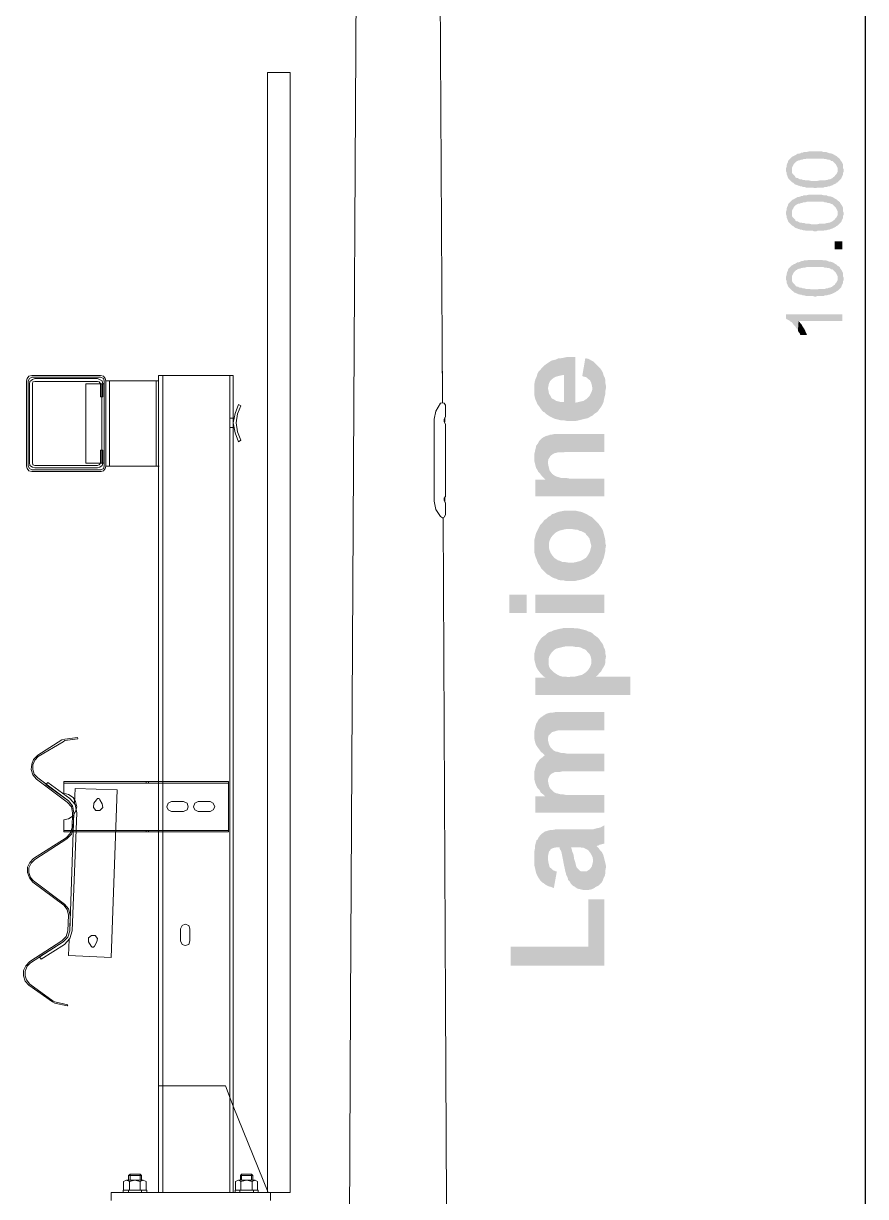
# Model space of a CAD drawing. Header units: millimetres. Extents: x 0.3 to 47.5, y 0.1 to 28.
# Drawn here: x 33.847 to 35.031, y 2.464 to 4.113 of the extents above; entities that cross this region are included whole.
import ezdxf

# ---------------------------------------------------------------- set-up
doc = ezdxf.new("R2010")
doc.units = ezdxf.units.MM
doc.layers.add('PDF _Geometria', color=7, linetype='Continuous')
doc.layers.add('PDF _Riempimenti solidi', color=7, linetype='Continuous')

msp = doc.modelspace()

# ---------------------------------------------------------------- hatches: boundary and pattern name
at = {"layer": 'PDF _Riempimenti solidi', "transparency": 33554559}
for points in [[(34.9192, 3.9074), (34.9192, 3.9049), (34.92, 3.9032), (34.92, 3.9007), (34.9208, 3.8991), (34.9217, 3.8966), (34.9225, 3.8949), (34.9242, 3.8932), (34.9258, 3.8916), (34.9275, 3.8899), (34.9275, 3.9107), (34.9292, 3.9141), (34.93, 3.9157), (34.9317, 3.9174), (34.9333, 3.9191), (34.9342, 3.9191), (34.935, 3.9199), (34.9367, 3.9207), (34.9383, 3.9207), (34.94, 3.9216), (34.9417, 3.9216), (34.9433, 3.9224), (34.9458, 3.9224), (34.9483, 3.9232), (34.9717, 3.9232), (34.9733, 3.9224), (34.9758, 3.9224), (34.9775, 3.9216), (34.98, 3.9216), (34.9817, 3.9207), (34.9825, 3.9199), (34.9842, 3.9199), (34.985, 3.9191), (34.9875, 3.9166), (34.9892, 3.9149), (34.99, 3.9132), (34.9917, 3.9099), (34.9917, 3.9074), (34.9925, 3.8907), (34.995, 3.8932), (34.9967, 3.8949), (34.9975, 3.8974), (34.9983, 3.8991), (34.9992, 3.9007), (34.9992, 3.9032), (35, 3.9049), (35, 3.9082), (34.9992, 3.9099), (34.9992, 3.9149), (34.9983, 3.9166), (34.9975, 3.9182), (34.9958, 3.9207), (34.995, 3.9216), (34.995, 3.9224), (34.9933, 3.9241), (34.9917, 3.9249), (34.99, 3.9266), (34.9883, 3.9274), (34.9858, 3.9291), (34.9842, 3.9299), (34.9817, 3.9307), (34.98, 3.9307), (34.9775, 3.9316), (34.9758, 3.9324), (34.9717, 3.9324), (34.9692, 3.9332), (34.9508, 3.9332), (34.9483, 3.9324), (34.9442, 3.9324), (34.9425, 3.9316), (34.9408, 3.9316), (34.9392, 3.9307), (34.9367, 3.9299), (34.935, 3.9299), (34.9325, 3.9282), (34.9308, 3.9274), (34.9292, 3.9266), (34.9275, 3.9257), (34.9258, 3.9241), (34.9225, 3.9207), (34.9217, 3.9191), (34.9217, 3.9182), (34.9208, 3.9166), (34.92, 3.9141), (34.92, 3.9124), (34.9192, 3.9099)], [(34.9275, 3.8899), (34.9292, 3.8891), (34.9308, 3.8874), (34.9325, 3.8866), (34.935, 3.8857), (34.9367, 3.8849), (34.9375, 3.8849), (34.9392, 3.8841), (34.9408, 3.8841), (34.9433, 3.8832), (34.945, 3.8832), (34.9475, 3.8824), (34.9567, 3.8824), (34.9592, 3.8816), (34.9608, 3.8816), (34.9633, 3.8824), (34.9717, 3.8824), (34.9733, 3.8832), (34.9758, 3.8832), (34.9783, 3.8841), (34.98, 3.8841), (34.9817, 3.8849), (34.9842, 3.8857), (34.9858, 3.8866), (34.9875, 3.8874), (34.9892, 3.8882), (34.99, 3.8891), (34.9917, 3.8899), (34.9925, 3.8907), (34.9917, 3.9074), (34.9917, 3.9049), (34.99, 3.9016), (34.9883, 3.8999), (34.9875, 3.8982), (34.985, 3.8966), (34.9842, 3.8957), (34.9825, 3.8949), (34.9808, 3.8941), (34.9792, 3.8941), (34.9775, 3.8932), (34.9758, 3.8932), (34.9733, 3.8924), (34.9658, 3.8924), (34.9625, 3.8916), (34.955, 3.8916), (34.9517, 3.8924), (34.9467, 3.8924), (34.945, 3.8932), (34.9425, 3.8932), (34.9408, 3.8941), (34.9383, 3.8941), (34.9367, 3.8949), (34.9358, 3.8957), (34.9342, 3.8957), (34.9325, 3.8966), (34.9317, 3.8982), (34.93, 3.8999), (34.9283, 3.9016), (34.9275, 3.9032), (34.9275, 3.9074)], [(34.9192, 3.8466), (34.9192, 3.8441), (34.92, 3.8424), (34.92, 3.8399), (34.9208, 3.8382), (34.9217, 3.8357), (34.9225, 3.8341), (34.9242, 3.8324), (34.9258, 3.8307), (34.9275, 3.8291), (34.9275, 3.8499), (34.9283, 3.8516), (34.9292, 3.8532), (34.93, 3.8549), (34.9317, 3.8566), (34.9333, 3.8582), (34.9342, 3.8582), (34.935, 3.8591), (34.9367, 3.8599), (34.9383, 3.8599), (34.94, 3.8607), (34.9417, 3.8607), (34.9433, 3.8616), (34.9458, 3.8616), (34.9483, 3.8624), (34.9717, 3.8624), (34.9733, 3.8616), (34.9758, 3.8616), (34.9775, 3.8607), (34.98, 3.8607), (34.9817, 3.8599), (34.9825, 3.8591), (34.9842, 3.8591), (34.985, 3.8582), (34.9875, 3.8557), (34.9892, 3.8541), (34.99, 3.8524), (34.9908, 3.8507), (34.9917, 3.8491), (34.9917, 3.8466), (34.9925, 3.8299), (34.9942, 3.8316), (34.995, 3.8324), (34.9967, 3.8341), (34.9975, 3.8366), (34.9983, 3.8382), (34.9992, 3.8399), (34.9992, 3.8424), (35, 3.8441), (35, 3.8474), (34.9992, 3.8491), (34.9992, 3.8541), (34.9983, 3.8557), (34.9975, 3.8574), (34.9958, 3.8599), (34.995, 3.8607), (34.995, 3.8616), (34.9933, 3.8632), (34.9917, 3.8641), (34.99, 3.8657), (34.9883, 3.8666), (34.9858, 3.8682), (34.9842, 3.8691), (34.9817, 3.8699), (34.98, 3.8699), (34.9775, 3.8707), (34.9758, 3.8716), (34.9717, 3.8716), (34.9692, 3.8724), (34.9508, 3.8724), (34.9483, 3.8716), (34.9442, 3.8716), (34.9425, 3.8707), (34.9408, 3.8707), (34.9392, 3.8699), (34.9367, 3.8691), (34.935, 3.8691), (34.9325, 3.8674), (34.9308, 3.8666), (34.9292, 3.8657), (34.9275, 3.8649), (34.9258, 3.8632), (34.9225, 3.8599), (34.9217, 3.8582), (34.9217, 3.8574), (34.9208, 3.8557), (34.92, 3.8532), (34.92, 3.8516), (34.9192, 3.8491)], [(34.9275, 3.8291), (34.9292, 3.8282), (34.9308, 3.8266), (34.9325, 3.8257), (34.935, 3.8249), (34.9367, 3.8241), (34.9375, 3.8241), (34.9392, 3.8232), (34.9408, 3.8232), (34.9433, 3.8224), (34.945, 3.8224), (34.9475, 3.8216), (34.9567, 3.8216), (34.9592, 3.8207), (34.9608, 3.8207), (34.9633, 3.8216), (34.9717, 3.8216), (34.9733, 3.8224), (34.9758, 3.8224), (34.9783, 3.8232), (34.98, 3.8232), (34.9817, 3.8241), (34.9842, 3.8249), (34.9858, 3.8257), (34.9875, 3.8266), (34.9892, 3.8274), (34.99, 3.8282), (34.9917, 3.8291), (34.9925, 3.8299), (34.9917, 3.8466), (34.9917, 3.8441), (34.99, 3.8407), (34.9883, 3.8391), (34.9875, 3.8374), (34.985, 3.8357), (34.9842, 3.8349), (34.9825, 3.8341), (34.9808, 3.8332), (34.9792, 3.8332), (34.9775, 3.8324), (34.9758, 3.8324), (34.9733, 3.8316), (34.9658, 3.8316), (34.9625, 3.8307), (34.955, 3.8307), (34.9517, 3.8316), (34.9467, 3.8316), (34.945, 3.8324), (34.9425, 3.8324), (34.9408, 3.8332), (34.9383, 3.8332), (34.9367, 3.8341), (34.9358, 3.8349), (34.9342, 3.8349), (34.9325, 3.8357), (34.9317, 3.8374), (34.93, 3.8391), (34.9283, 3.8407), (34.9275, 3.8424), (34.9275, 3.8466)], [(34.9192, 3.7549), (34.9192, 3.7524), (34.92, 3.7507), (34.92, 3.7482), (34.9208, 3.7466), (34.9217, 3.7441), (34.9225, 3.7424), (34.9258, 3.7391), (34.9275, 3.7374), (34.9275, 3.7582), (34.9292, 3.7616), (34.93, 3.7632), (34.9317, 3.7649), (34.9333, 3.7666), (34.9342, 3.7666), (34.935, 3.7674), (34.9367, 3.7682), (34.9383, 3.7682), (34.94, 3.7691), (34.9417, 3.7691), (34.9433, 3.7699), (34.9458, 3.7699), (34.9483, 3.7707), (34.9717, 3.7707), (34.9733, 3.7699), (34.9758, 3.7699), (34.9775, 3.7691), (34.98, 3.7691), (34.9817, 3.7682), (34.9825, 3.7674), (34.9842, 3.7674), (34.985, 3.7666), (34.9875, 3.7641), (34.9892, 3.7624), (34.9917, 3.7574), (34.9917, 3.7549), (34.9925, 3.7382), (34.995, 3.7407), (34.9967, 3.7424), (34.9975, 3.7449), (34.9983, 3.7466), (34.9992, 3.7482), (34.9992, 3.7507), (35, 3.7524), (35, 3.7557), (34.9992, 3.7574), (34.9992, 3.7624), (34.9983, 3.7641), (34.9975, 3.7657), (34.9958, 3.7682), (34.995, 3.7691), (34.995, 3.7699), (34.9933, 3.7716), (34.9917, 3.7724), (34.99, 3.7741), (34.9883, 3.7749), (34.9858, 3.7766), (34.9842, 3.7774), (34.9817, 3.7782), (34.98, 3.7782), (34.9775, 3.7791), (34.9758, 3.7799), (34.9717, 3.7799), (34.9692, 3.7807), (34.9508, 3.7807), (34.9483, 3.7799), (34.9442, 3.7799), (34.9425, 3.7791), (34.9408, 3.7791), (34.9392, 3.7782), (34.9367, 3.7774), (34.935, 3.7774), (34.9325, 3.7757), (34.9308, 3.7749), (34.9292, 3.7741), (34.9275, 3.7732), (34.9258, 3.7716), (34.9242, 3.7699), (34.9225, 3.7682), (34.9217, 3.7666), (34.9217, 3.7657), (34.9208, 3.7641), (34.92, 3.7616), (34.92, 3.7599), (34.9192, 3.7574)], [(34.9275, 3.7374), (34.9292, 3.7366), (34.9308, 3.7349), (34.9325, 3.7341), (34.935, 3.7332), (34.9367, 3.7324), (34.9375, 3.7324), (34.9392, 3.7316), (34.9408, 3.7316), (34.9433, 3.7307), (34.945, 3.7307), (34.9475, 3.7299), (34.9567, 3.7299), (34.9592, 3.7291), (34.9608, 3.7291), (34.9633, 3.7299), (34.9717, 3.7299), (34.9733, 3.7307), (34.9758, 3.7307), (34.9783, 3.7316), (34.98, 3.7316), (34.9817, 3.7324), (34.9842, 3.7332), (34.9858, 3.7341), (34.9875, 3.7349), (34.9892, 3.7357), (34.99, 3.7366), (34.9917, 3.7374), (34.9925, 3.7382), (34.9917, 3.7549), (34.9917, 3.7524), (34.99, 3.7491), (34.9883, 3.7474), (34.9875, 3.7457), (34.985, 3.7441), (34.9842, 3.7432), (34.9825, 3.7424), (34.9808, 3.7416), (34.9792, 3.7416), (34.9775, 3.7407), (34.9758, 3.7407), (34.9733, 3.7399), (34.9658, 3.7399), (34.9625, 3.7391), (34.955, 3.7391), (34.9517, 3.7399), (34.9467, 3.7399), (34.945, 3.7407), (34.9425, 3.7407), (34.9408, 3.7416), (34.9383, 3.7416), (34.9367, 3.7424), (34.9358, 3.7432), (34.9342, 3.7432), (34.9325, 3.7441), (34.9317, 3.7457), (34.93, 3.7474), (34.9283, 3.7491), (34.9275, 3.7507), (34.9275, 3.7549)], [(34.9192, 3.7041), (34.9192, 3.6982), (34.92, 3.6974), (34.9217, 3.6966), (34.9233, 3.6957), (34.925, 3.6941), (34.9267, 3.6932), (34.9283, 3.6916), (34.93, 3.6891), (34.9325, 3.6866), (34.9333, 3.6849), (34.935, 3.6832), (34.9358, 3.6816), (34.9367, 3.6949), (34.9983, 3.6949), (34.9983, 3.7041)], [(34.9358, 3.6816), (34.9367, 3.6791), (34.9383, 3.6774), (34.9392, 3.6749), (34.9483, 3.6749), (34.9483, 3.6757), (34.9475, 3.6774), (34.9467, 3.6791), (34.9458, 3.6816), (34.945, 3.6832), (34.9433, 3.6857), (34.9417, 3.6882), (34.9408, 3.6899), (34.9392, 3.6916), (34.9383, 3.6932), (34.9367, 3.6949)], [(34.565, 3.5982), (34.565, 3.5916), (34.5658, 3.5874), (34.5667, 3.5841), (34.5683, 3.5807), (34.5692, 3.5782), (34.5717, 3.5749), (34.5733, 3.5724), (34.5758, 3.5691), (34.5783, 3.5666), (34.5792, 3.5666), (34.5817, 3.5641), (34.5842, 3.5624), (34.5842, 3.5999), (34.585, 3.6041), (34.5858, 3.6074), (34.5875, 3.6107), (34.59, 3.6132), (34.5925, 3.6149), (34.5958, 3.6166), (34.6025, 3.6182), (34.6067, 3.6191), (34.6067, 3.5807), (34.6075, 3.5549), (34.6117, 3.5541), (34.6225, 3.5541), (34.6267, 3.5549), (34.64, 3.5582), (34.6433, 3.5599), (34.6467, 3.5616), (34.6492, 3.5641), (34.6517, 3.5657), (34.6542, 3.5674), (34.6558, 3.5699), (34.6583, 3.5732), (34.66, 3.5757), (34.6617, 3.5791), (34.6625, 3.5816), (34.6633, 3.5857), (34.665, 3.5924), (34.665, 3.5966), (34.6658, 3.6007), (34.6658, 3.6032), (34.665, 3.6074), (34.665, 3.6116), (34.6642, 3.6149), (34.6625, 3.6182), (34.6617, 3.6216), (34.66, 3.6249), (34.6583, 3.6274), (34.6575, 3.6282), (34.655, 3.6307), (34.6525, 3.6332), (34.6475, 3.6382), (34.6467, 3.6007), (34.6467, 3.5991), (34.6458, 3.5957), (34.6442, 3.5924), (34.6425, 3.5891), (34.64, 3.5866), (34.6392, 3.5857), (34.6342, 3.5824), (34.63, 3.5816), (34.6267, 3.5807), (34.6225, 3.5799), (34.6225, 3.6441), (34.6108, 3.6441), (34.6067, 3.6432), (34.6025, 3.6424), (34.5992, 3.6424), (34.5958, 3.6407), (34.5925, 3.6399), (34.5892, 3.6391), (34.5817, 3.6341), (34.5792, 3.6324), (34.5775, 3.6307), (34.575, 3.6282), (34.5733, 3.6257), (34.5708, 3.6232), (34.5692, 3.6199), (34.5683, 3.6166), (34.5667, 3.6132), (34.5658, 3.6099), (34.565, 3.6057), (34.565, 3.6024)], [(34.6325, 3.6174), (34.6342, 3.6166), (34.6383, 3.6157), (34.6408, 3.6132), (34.6433, 3.6116), (34.645, 3.6082), (34.6458, 3.6049), (34.6467, 3.6007), (34.6475, 3.6382), (34.6408, 3.6416), (34.6367, 3.6424)], [(34.5842, 3.5624), (34.5867, 3.5607), (34.59, 3.5591), (34.5933, 3.5574), (34.6, 3.5557), (34.6042, 3.5549), (34.6075, 3.5549), (34.6067, 3.5807), (34.6033, 3.5807), (34.5992, 3.5816), (34.5958, 3.5824), (34.5933, 3.5841), (34.59, 3.5857), (34.5892, 3.5866), (34.5875, 3.5899), (34.5858, 3.5924), (34.585, 3.5966), (34.5842, 3.5999)], [(34.565, 3.5032), (34.565, 3.4982), (34.5658, 3.4949), (34.5675, 3.4882), (34.5692, 3.4857), (34.5708, 3.4824), (34.5733, 3.4799), (34.5758, 3.4766), (34.5783, 3.4741), (34.5808, 3.4716), (34.5817, 3.5332), (34.5783, 3.5316), (34.5758, 3.5299), (34.5742, 3.5282), (34.5717, 3.5257), (34.57, 3.5224), (34.5675, 3.5191), (34.5675, 3.5182), (34.5667, 3.5149), (34.5658, 3.5107), (34.565, 3.5074)], [(34.5667, 3.4716), (34.5667, 3.4482), (34.6633, 3.4482), (34.6633, 3.4732), (34.6142, 3.4732), (34.61, 3.4741), (34.6025, 3.4741), (34.6, 3.4749), (34.5975, 3.4757), (34.5967, 3.4757), (34.5933, 3.4774), (34.59, 3.4799), (34.5883, 3.4824), (34.5867, 3.4841), (34.5858, 3.4874), (34.585, 3.4907), (34.5842, 3.4949), (34.5817, 3.5332), (34.5808, 3.4716)], [(34.5817, 3.5332), (34.5842, 3.4949), (34.5842, 3.4966), (34.585, 3.5007), (34.5867, 3.5032), (34.5875, 3.5049), (34.5908, 3.5074), (34.5942, 3.5091), (34.595, 3.5091), (34.5975, 3.5099), (34.6042, 3.5099), (34.6092, 3.5107), (34.6633, 3.5107), (34.6633, 3.5357), (34.5925, 3.5357), (34.5892, 3.5349), (34.5867, 3.5349), (34.5858, 3.5341)], [(34.565, 3.3782), (34.565, 3.3699), (34.5658, 3.3666), (34.5667, 3.3632), (34.5683, 3.3599), (34.5692, 3.3566), (34.5708, 3.3532), (34.5733, 3.3499), (34.575, 3.3466), (34.5825, 3.3391), (34.5858, 3.3374), (34.5892, 3.3349), (34.5925, 3.3332), (34.5958, 3.3324), (34.5992, 3.3307), (34.6033, 3.3299), (34.6067, 3.3299), (34.61, 3.3291), (34.6217, 3.3291), (34.625, 3.3299), (34.6292, 3.3307), (34.6325, 3.3316), (34.6358, 3.3324), (34.6392, 3.3341), (34.6417, 3.3349), (34.6425, 3.3357), (34.645, 3.3374), (34.645, 3.3791), (34.645, 3.3774), (34.6442, 3.3741), (34.6433, 3.3707), (34.6417, 3.3674), (34.64, 3.3649), (34.6375, 3.3616), (34.6358, 3.3607), (34.6333, 3.3591), (34.63, 3.3574), (34.6233, 3.3557), (34.6192, 3.3549), (34.6133, 3.3549), (34.6092, 3.3557), (34.605, 3.3557), (34.6017, 3.3574), (34.5983, 3.3582), (34.5958, 3.3599), (34.5933, 3.3616), (34.5925, 3.3624), (34.59, 3.3657), (34.5883, 3.3682), (34.5867, 3.3716), (34.5858, 3.3749), (34.5858, 3.3791), (34.5842, 3.4191), (34.5817, 3.4166), (34.5792, 3.4149), (34.5767, 3.4116), (34.5742, 3.4091), (34.5725, 3.4066), (34.5708, 3.4032), (34.5692, 3.3999), (34.5675, 3.3966), (34.5667, 3.3932), (34.5658, 3.3899), (34.565, 3.3866), (34.565, 3.3824)], [(34.5842, 3.4191), (34.5858, 3.3791), (34.5858, 3.3832), (34.5867, 3.3866), (34.5883, 3.3899), (34.5908, 3.3932), (34.5933, 3.3957), (34.5942, 3.3966), (34.5967, 3.3982), (34.6, 3.3999), (34.6033, 3.4007), (34.6067, 3.4016), (34.6108, 3.4024), (34.6175, 3.4024), (34.6217, 3.4016), (34.625, 3.4016), (34.6283, 3.3999), (34.6317, 3.3991), (34.635, 3.3974), (34.6375, 3.3957), (34.6375, 3.3949), (34.64, 3.3924), (34.6425, 3.3891), (34.6442, 3.3824), (34.645, 3.3791), (34.645, 3.3374), (34.6483, 3.3391), (34.6533, 3.3441), (34.6558, 3.3474), (34.6575, 3.3499), (34.6592, 3.3532), (34.66, 3.3541), (34.6608, 3.3574), (34.6625, 3.3607), (34.6633, 3.3641), (34.6642, 3.3682), (34.665, 3.3716), (34.665, 3.3749), (34.6658, 3.3791), (34.665, 3.3824), (34.665, 3.3857), (34.6642, 3.3899), (34.6633, 3.3932), (34.6625, 3.3966), (34.6617, 3.3999), (34.66, 3.4032), (34.6583, 3.4057), (34.6558, 3.4091), (34.6508, 3.4141), (34.6483, 3.4166), (34.6458, 3.4191), (34.6425, 3.4207), (34.64, 3.4224), (34.6333, 3.4257), (34.63, 3.4266), (34.6258, 3.4274), (34.6225, 3.4282), (34.6075, 3.4282), (34.6042, 3.4274), (34.6, 3.4266), (34.5967, 3.4257), (34.5933, 3.4241), (34.59, 3.4232), (34.5875, 3.4207)], [(34.565, 3.2232), (34.565, 3.2191), (34.5658, 3.2157), (34.5675, 3.2091), (34.5692, 3.2057), (34.5708, 3.2032), (34.5733, 3.1999), (34.5758, 3.1974), (34.5783, 3.1949), (34.5808, 3.1932), (34.5833, 3.2557), (34.5808, 3.2532), (34.5783, 3.2516), (34.575, 3.2491), (34.5725, 3.2457), (34.5708, 3.2432), (34.5692, 3.2399), (34.5675, 3.2366), (34.5658, 3.2299), (34.565, 3.2266)], [(34.5667, 3.1932), (34.5667, 3.1691), (34.7, 3.1691), (34.7, 3.1949), (34.6517, 3.1949), (34.6492, 3.2532), (34.6467, 3.2557), (34.645, 3.2166), (34.645, 3.2124), (34.6442, 3.2099), (34.6425, 3.2066), (34.64, 3.2032), (34.6375, 3.2007), (34.635, 3.1991), (34.6325, 3.1974), (34.6225, 3.1949), (34.6183, 3.1949), (34.6133, 3.1941), (34.6125, 3.1941), (34.6083, 3.1949), (34.6042, 3.1949), (34.6008, 3.1957), (34.5975, 3.1974), (34.5925, 3.2007), (34.59, 3.2032), (34.5875, 3.2057), (34.5858, 3.2091), (34.585, 3.2124), (34.585, 3.2157), (34.5833, 3.2557), (34.5808, 3.1932)], [(34.5833, 3.2557), (34.585, 3.2157), (34.585, 3.2191), (34.5858, 3.2224), (34.5875, 3.2257), (34.5892, 3.2282), (34.5925, 3.2316), (34.5933, 3.2324), (34.5958, 3.2341), (34.6058, 3.2366), (34.61, 3.2374), (34.6183, 3.2374), (34.6225, 3.2366), (34.6267, 3.2366), (34.63, 3.2357), (34.6333, 3.2341), (34.6358, 3.2332), (34.6383, 3.2316), (34.64, 3.2291), (34.6425, 3.2266), (34.6442, 3.2232), (34.645, 3.2199), (34.645, 3.2166), (34.6467, 3.2557), (34.6442, 3.2574), (34.6408, 3.2582), (34.6375, 3.2599), (34.6342, 3.2607), (34.6308, 3.2616), (34.6267, 3.2624), (34.6233, 3.2624), (34.6192, 3.2632), (34.6067, 3.2632), (34.6033, 3.2624), (34.5992, 3.2616), (34.5925, 3.2599), (34.5892, 3.2582), (34.5858, 3.2574)], [(34.6492, 3.2532), (34.6517, 3.1949), (34.6542, 3.1966), (34.6567, 3.1999), (34.6592, 3.2024), (34.6608, 3.2057), (34.6625, 3.2082), (34.6642, 3.2116), (34.665, 3.2149), (34.665, 3.2191), (34.6658, 3.2224), (34.6658, 3.2232), (34.665, 3.2266), (34.665, 3.2299), (34.6642, 3.2332), (34.6625, 3.2366), (34.6617, 3.2399), (34.6592, 3.2432), (34.6575, 3.2457), (34.655, 3.2491), (34.6517, 3.2516)], [(34.565, 3.1132), (34.565, 3.1082), (34.5658, 3.1041), (34.5667, 3.1007), (34.5683, 3.0974), (34.57, 3.0949), (34.5725, 3.0916), (34.5742, 3.0891), (34.5775, 3.0866), (34.58, 3.0841), (34.5817, 3.1424), (34.5792, 3.1407), (34.5767, 3.1391), (34.5733, 3.1366), (34.5708, 3.1341), (34.5692, 3.1307), (34.5675, 3.1282), (34.5667, 3.1249), (34.5658, 3.1207), (34.565, 3.1174)], [(34.5667, 3.0266), (34.5667, 3.0032), (34.6633, 3.0032), (34.6633, 3.0282), (34.61, 3.0282), (34.6058, 3.0291), (34.6025, 3.0291), (34.5992, 3.0299), (34.5967, 3.0307), (34.5958, 3.0307), (34.5925, 3.0324), (34.59, 3.0349), (34.5875, 3.0374), (34.5858, 3.0407), (34.585, 3.0441), (34.5842, 3.0482), (34.5842, 3.1432), (34.5817, 3.1424), (34.58, 3.0841), (34.58, 3.0266)], [(34.5842, 3.1432), (34.5842, 3.0482), (34.5842, 3.1082), (34.585, 3.1116), (34.5875, 3.1141), (34.59, 3.1166), (34.5925, 3.1174), (34.595, 3.1182), (34.5983, 3.1191), (34.6633, 3.1191), (34.6633, 3.1449), (34.595, 3.1449), (34.5908, 3.1441), (34.5875, 3.1441)], [(34.5842, 3.0482), (34.5842, 3.0491), (34.585, 3.0524), (34.5867, 3.0557), (34.5892, 3.0582), (34.5925, 3.0599), (34.5942, 3.0607), (34.6008, 3.0607), (34.605, 3.0616), (34.6633, 3.0616), (34.6633, 3.0866), (34.61, 3.0866), (34.6067, 3.0874), (34.6025, 3.0874), (34.6, 3.0882), (34.5975, 3.0891), (34.5958, 3.0891), (34.5925, 3.0907), (34.59, 3.0932), (34.5875, 3.0957), (34.5858, 3.0991), (34.5842, 3.1057)], [(34.565, 3.0566), (34.565, 3.0507), (34.5658, 3.0474), (34.5667, 3.0441), (34.5683, 3.0407), (34.57, 3.0374), (34.5725, 3.0349), (34.5742, 3.0316), (34.5775, 3.0291), (34.58, 3.0266), (34.58, 3.0841), (34.5783, 3.0832), (34.5758, 3.0807), (34.5725, 3.0782), (34.5708, 3.0757), (34.5683, 3.0724), (34.5675, 3.0707), (34.5658, 3.0641), (34.565, 3.0607)], [(34.5842, 2.9782), (34.5842, 2.9374), (34.5842, 2.9416), (34.585, 2.9457), (34.5858, 2.9491), (34.5875, 2.9507), (34.5875, 2.9516), (34.59, 2.9532), (34.5933, 2.9541), (34.5975, 2.9549), (34.6008, 2.9549), (34.6008, 2.9524), (34.6025, 2.9499), (34.6033, 2.9474), (34.6042, 2.9432), (34.605, 2.9391), (34.6058, 2.9349), (34.6067, 2.9299), (34.6075, 2.9266), (34.6083, 2.9224), (34.6092, 2.9191), (34.61, 2.9157), (34.6117, 2.9124), (34.6125, 2.9099), (34.6125, 2.9091), (34.615, 2.9066), (34.6167, 2.9032), (34.6167, 2.9549), (34.6283, 2.9549), (34.6325, 2.9541), (34.6342, 2.9541), (34.6408, 2.9507), (34.6433, 2.9474), (34.645, 2.9449), (34.6467, 2.9416), (34.6475, 2.9382), (34.6475, 2.9349), (34.6492, 2.8974), (34.6517, 2.8991), (34.6525, 2.9566), (34.6558, 2.9574), (34.6567, 2.9582), (34.66, 2.9591), (34.6633, 2.9599), (34.6633, 2.9857), (34.6608, 2.9841), (34.6575, 2.9824), (34.6533, 2.9816), (34.65, 2.9807), (34.6475, 2.9799), (34.595, 2.9799), (34.5908, 2.9791), (34.5875, 2.9791)], [(34.565, 2.9391), (34.565, 2.9299), (34.5658, 2.9266), (34.5667, 2.9224), (34.5675, 2.9191), (34.5683, 2.9166), (34.57, 2.9132), (34.5717, 2.9107), (34.5733, 2.9082), (34.5758, 2.9057), (34.5783, 2.9041), (34.5817, 2.9016), (34.585, 2.8999), (34.5883, 2.8991), (34.5925, 2.8974), (34.5967, 2.9207), (34.5958, 2.9207), (34.5917, 2.9224), (34.5892, 2.9249), (34.5867, 2.9266), (34.5858, 2.9299), (34.585, 2.9332), (34.5842, 2.9374), (34.5842, 2.9782), (34.5817, 2.9774), (34.5792, 2.9766), (34.5783, 2.9757), (34.5758, 2.9741), (34.5733, 2.9716), (34.5708, 2.9682), (34.5692, 2.9649), (34.5683, 2.9649), (34.5675, 2.9624), (34.5658, 2.9557), (34.5658, 2.9524), (34.565, 2.9482), (34.565, 2.9441)], [(34.6167, 2.9032), (34.6192, 2.9007), (34.6225, 2.8991), (34.6233, 2.8982), (34.6258, 2.8966), (34.63, 2.8957), (34.6333, 2.8949), (34.6417, 2.8949), (34.6458, 2.8957), (34.6492, 2.8974), (34.6475, 2.9349), (34.6475, 2.9341), (34.6458, 2.9274), (34.6433, 2.9241), (34.6408, 2.9224), (34.6383, 2.9207), (34.6308, 2.9207), (34.6283, 2.9224), (34.625, 2.9257), (34.6242, 2.9274), (34.6233, 2.9307), (34.6225, 2.9341), (34.6208, 2.9391), (34.6208, 2.9407), (34.62, 2.9449), (34.6183, 2.9491), (34.6175, 2.9524), (34.6167, 2.9549)], [(34.6517, 2.8991), (34.655, 2.9007), (34.6575, 2.9032), (34.66, 2.9057), (34.6617, 2.9091), (34.6625, 2.9116), (34.6642, 2.9149), (34.665, 2.9191), (34.665, 2.9224), (34.6658, 2.9266), (34.6658, 2.9282), (34.665, 2.9324), (34.6625, 2.9424), (34.6617, 2.9449), (34.66, 2.9482), (34.6575, 2.9507), (34.655, 2.9541), (34.6525, 2.9566)], [(34.5317, 2.8149), (34.5317, 2.7882), (34.6633, 2.7882), (34.6633, 2.8816), (34.6408, 2.8816), (34.6408, 2.8149)]]:
    msp.add_hatch(color=256, dxfattribs=at).paths.add_polyline_path(points)

# ---------------------------------------------------------------- linework, layer by layer
at = {"layer": 'PDF _Geometria', "lineweight": 9}
for points in [[(34.4283, 4.8999), (34.4358, 3.5799), (34.4358, 3.6241)], [(34.305, 2.4257), (34.3067, 2.7357), (34.3183, 4.8341)], [(33.9625, 3.4907), (33.9617, 3.4874), (33.9592, 3.4841), (33.9558, 3.4832), (33.8583, 3.4832), (33.8542, 3.4841), (33.8517, 3.4874), (33.8508, 3.4907), (33.8508, 3.6107), (33.8517, 3.6141), (33.8542, 3.6174), (33.8583, 3.6182), (33.955, 3.6182), (33.9592, 3.6174), (33.9617, 3.6141), (33.9625, 3.6107), (33.9625, 3.4907), (34.0375, 3.4907)], [(33.9583, 3.6066), (33.9575, 3.6107), (33.9508, 3.6141), (33.8625, 3.6141), (33.8592, 3.6124), (33.8558, 3.6099), (33.855, 3.6066), (33.855, 3.4957), (33.8558, 3.4916), (33.8592, 3.4891), (33.8625, 3.4882), (33.9508, 3.4882), (33.9542, 3.4891), (33.9575, 3.4916), (33.9583, 3.4949), (33.9583, 3.5132), (33.955, 3.5132), (33.955, 3.4949), (33.9533, 3.4924), (33.9508, 3.4916), (33.8625, 3.4916), (33.86, 3.4924), (33.8592, 3.4957), (33.8592, 3.6066), (33.86, 3.6091), (33.8625, 3.6099), (33.9508, 3.6099), (33.9533, 3.6091), (33.955, 3.6066), (33.955, 3.6074)], [(34.1417, 2.4691), (34.1417, 3.6182), (34.0367, 3.6182), (34.0367, 2.4691)], [(34.0425, 2.4691), (34.0425, 3.6182)], [(34.1367, 2.4691), (34.1367, 3.6182)], [(33.96, 3.6066), (33.9342, 3.6066), (33.9342, 3.4949), (33.96, 3.4949)], [(33.955, 3.6066), (33.955, 3.5882), (33.9583, 3.5882), (33.9583, 3.6066), (33.9583, 3.6074)], [(33.9567, 3.6066), (33.9567, 3.4949)], [(33.9625, 3.6107), (34.0367, 3.6107)], [(33.9675, 3.6107), (33.9675, 3.4907)], [(34.0333, 3.4907), (34.0333, 3.6107)], [(34.1367, 3.5582), (34.1417, 3.5582)], [(34.4383, 3.5532), (34.4392, 3.5532), (34.4392, 3.5591)], [(34.1367, 3.5449), (34.1417, 3.5449)], [(34.4383, 3.4457), (34.4392, 3.4457), (34.4392, 3.4399)], [(34.4367, 3.4182), (34.44, 2.7357), (34.4433, 2.0816), (34.3033, 2.0816), (34.3033, 2.1166)], [(33.9033, 3.0449), (34.135, 3.0449)], [(33.9108, 2.8249), (33.91, 2.8024), (33.97, 2.7999), (33.9783, 3.0357), (33.9192, 3.0374), (33.9183, 3.0166)], [(34.0192, 3.0474), (34.0192, 3.0449)], [(34.0225, 3.0474), (34.0225, 3.0449)], [(33.9167, 2.9857), (33.9167, 2.9691)], [(33.9033, 2.9782), (34.135, 2.9782)], [(34.0192, 2.9782), (34.0192, 2.9766)], [(34.0225, 2.9782), (34.0225, 2.9766)], [(34.0367, 2.6191), (34.1308, 2.6191), (34.1417, 2.5907), (34.1908, 2.4691)], [(33.9967, 2.4949), (33.9942, 2.4932), (34.0125, 2.4932)], [(33.9942, 2.4932), (33.9942, 2.4866)], [(33.9967, 2.4866), (33.9967, 2.4949), (34.0108, 2.4949), (34.0125, 2.4932), (34.0125, 2.4866)], [(34.0108, 2.4949), (34.0108, 2.4866)], [(34.1533, 2.4949), (34.1517, 2.4932), (34.1692, 2.4932)], [(34.1517, 2.4932), (34.1517, 2.4866)], [(34.1533, 2.4866), (34.1533, 2.4949), (34.1675, 2.4949), (34.1692, 2.4932), (34.1692, 2.4866)], [(34.1675, 2.4949), (34.1675, 2.4866)], [(34.015, 2.4866), (33.9917, 2.4866)], [(33.9958, 2.4849), (33.9958, 2.4732)], [(34.0108, 2.4849), (34.0108, 2.4732)], [(34.1725, 2.4866), (34.1492, 2.4866)], [(34.1525, 2.4849), (34.1525, 2.4732)], [(34.1683, 2.4849), (34.1683, 2.4732)], [(34.1942, 2.4582), (34.1942, 2.4691), (33.97, 2.4691), (33.97, 2.4582)], [(34.02, 2.4691), (34.02, 2.4724), (33.9867, 2.4724), (33.9867, 2.4691)], [(33.9942, 2.4724), (33.9942, 2.4691)], [(34.0125, 2.4724), (34.0125, 2.4691)], [(34.1767, 2.4691), (34.1767, 2.4724), (34.1442, 2.4724), (34.1442, 2.4691)], [(34.1508, 2.4724), (34.1508, 2.4691)], [(34.17, 2.4724), (34.17, 2.4691)]]:
    msp.add_lwpolyline(points, dxfattribs=at)
at = {"layer": 'PDF _Geometria', "lineweight": 25}
msp.add_lwpolyline([(35.0308, 2.0816), (35.0308, 4.8724)], dxfattribs=at)
at = {"layer": 'PDF _Geometria', "lineweight": 9}
for points in [[(34.19, 2.4691), (34.19, 4.0441), (34.2217, 4.0441), (34.2217, 2.4691)], [(33.8583, 3.6157), (33.855, 3.6141), (33.8533, 3.6107), (33.8533, 3.4907), (33.855, 3.4874), (33.8583, 3.4857), (33.9558, 3.4857), (33.9592, 3.4874), (33.96, 3.4907), (33.96, 3.6107), (33.9592, 3.6141), (33.955, 3.6157)], [(34.4242, 3.5566), (34.4267, 3.5682), (34.4333, 3.5791), (34.4358, 3.5799), (34.4383, 3.5791), (34.44, 3.5766), (34.44, 3.5599), (34.4383, 3.5566), (34.4383, 3.5532), (34.44, 3.5499), (34.44, 3.4482), (34.4383, 3.4457), (34.4383, 3.4424), (34.44, 3.4391), (34.44, 3.4224), (34.4383, 3.4191), (34.4358, 3.4182), (34.4333, 3.4199), (34.4267, 3.4299), (34.4242, 3.4416)], [(34.1492, 3.5774), (34.1525, 3.5757), (34.1475, 3.5641), (34.1458, 3.5516), (34.1475, 3.5391), (34.1525, 3.5274), (34.1492, 3.5249), (34.1442, 3.5374), (34.1417, 3.5516), (34.1442, 3.5649)], [(33.9033, 2.8732), (33.86, 2.9057), (33.855, 2.9116), (33.8525, 2.9191), (33.8525, 2.9266), (33.8558, 2.9332), (33.8608, 2.9391), (33.9067, 2.9682), (33.9125, 2.9741), (33.915, 2.9824), (33.9158, 3.0032), (33.9142, 3.0116), (33.9083, 3.0182), (33.865, 3.0507), (33.86, 3.0566), (33.8575, 3.0641), (33.8583, 3.0716), (33.8608, 3.0782), (33.8667, 3.0841), (33.9008, 3.1057), (33.905, 3.1066), (33.9225, 3.1091), (33.9233, 3.1074), (33.905, 3.1049), (33.9025, 3.1032), (33.8675, 3.0824), (33.8625, 3.0774), (33.86, 3.0707), (33.86, 3.0641), (33.8617, 3.0574), (33.8667, 3.0524), (33.91, 3.0199), (33.9158, 3.0124), (33.9175, 3.0032), (33.9167, 2.9824), (33.9142, 2.9732), (33.9075, 2.9666), (33.8625, 2.9374), (33.8575, 2.9324), (33.8542, 2.9257), (33.8542, 2.9191), (33.8567, 2.9124), (33.8608, 2.9074), (33.9042, 2.8749), (33.91, 2.8682), (33.9125, 2.8591), (33.9117, 2.8374), (33.9092, 2.8282), (33.9025, 2.8216), (33.8567, 2.7924), (33.8517, 2.7874), (33.8492, 2.7807), (33.8492, 2.7741), (33.8508, 2.7682), (33.8558, 2.7624), (33.8883, 2.7382), (33.8908, 2.7374), (33.9092, 2.7332), (33.9083, 2.7316), (33.8908, 2.7357), (33.8875, 2.7374), (33.8542, 2.7607), (33.8492, 2.7666), (33.8467, 2.7741), (33.8467, 2.7816), (33.85, 2.7882), (33.8558, 2.7941), (33.9008, 2.8232), (33.9067, 2.8291), (33.9092, 2.8374), (33.91, 2.8591), (33.9083, 2.8674)], [(33.9175, 3.0032), (33.9158, 3.0132), (33.91, 3.0199), (33.8783, 3.0432), (33.8808, 3.0457), (33.9117, 3.0232), (33.9192, 3.0149), (33.9217, 3.0032), (33.915, 2.8374), (33.9117, 2.8266), (33.9042, 2.8182), (33.8717, 2.7974), (33.8692, 2.8007), (33.9025, 2.8216), (33.9092, 2.8282), (33.9117, 2.8374)], [(33.9033, 2.9932), (33.91, 2.9949), (33.9167, 2.9991), (33.92, 3.0049), (33.9217, 3.0116), (33.92, 3.0191), (33.9167, 3.0249), (33.91, 3.0291), (33.9033, 3.0307), (33.9033, 3.0474), (34.135, 3.0474), (34.135, 2.9766), (33.9033, 2.9766)], [(33.9492, 3.0216), (33.9508, 3.0232), (33.9533, 3.0232), (33.9542, 3.0216), (33.9575, 3.0157), (33.9583, 3.0107), (33.9542, 3.0066), (33.9483, 3.0066), (33.945, 3.0107), (33.9458, 3.0166)], [(34.0717, 3.0049), (34.055, 3.0049), (34.05, 3.0074), (34.0483, 3.0116), (34.05, 3.0166), (34.055, 3.0191), (34.0717, 3.0191), (34.0767, 3.0166), (34.0783, 3.0116), (34.0767, 3.0074)], [(34.1092, 3.0049), (34.0925, 3.0049), (34.0875, 3.0074), (34.0858, 3.0116), (34.0875, 3.0166), (34.0925, 3.0191), (34.1092, 3.0191), (34.1133, 3.0166), (34.1158, 3.0116), (34.1133, 3.0074)], [(34.0675, 2.8232), (34.0675, 2.8399), (34.07, 2.8449), (34.0742, 2.8466), (34.0792, 2.8449), (34.0808, 2.8399), (34.0808, 2.8232), (34.0792, 2.8182), (34.0742, 2.8166), (34.07, 2.8182)], [(33.9417, 2.8157), (33.9383, 2.8216), (33.9383, 2.8274), (33.9425, 2.8307), (33.9475, 2.8307), (33.9508, 2.8266), (33.95, 2.8216), (33.9467, 2.8157), (33.945, 2.8141), (33.9433, 2.8141)], [(34.0108, 2.4849), (34.015, 2.4866), (34.0192, 2.4849), (34.0192, 2.4732), (34.015, 2.4724), (34.0108, 2.4732), (34.0033, 2.4724), (33.9958, 2.4732), (33.9917, 2.4724), (33.9875, 2.4732), (33.9875, 2.4849), (33.9917, 2.4866), (33.9958, 2.4849), (34.0033, 2.4866)], [(34.1683, 2.4849), (34.1725, 2.4866), (34.1758, 2.4849), (34.1758, 2.4732), (34.1725, 2.4724), (34.1683, 2.4732), (34.1608, 2.4724), (34.1525, 2.4732), (34.1492, 2.4724), (34.145, 2.4732), (34.145, 2.4849), (34.1492, 2.4866), (34.1525, 2.4849), (34.1608, 2.4866)]]:
    msp.add_lwpolyline(points, close=True, dxfattribs=at)
at = {"layer": 'PDF _Riempimenti solidi', "lineweight": 50, "transparency": 33554559}
msp.add_solid([(34.9983, 3.7957), (34.9983, 3.8066), (34.9875, 3.7957), (34.9875, 3.8066)], dxfattribs=at)
at = {"layer": 'PDF _Riempimenti solidi', "lineweight": 9, "transparency": 33554559}
for points in [[(34.5542, 3.2841), (34.5542, 3.3099), (34.53, 3.2841), (34.53, 3.3099)], [(34.6633, 3.2841), (34.6633, 3.3099), (34.5667, 3.2841), (34.5667, 3.3099)]]:
    msp.add_solid(points, dxfattribs=at)

doc.saveas('drawing.dxf')
